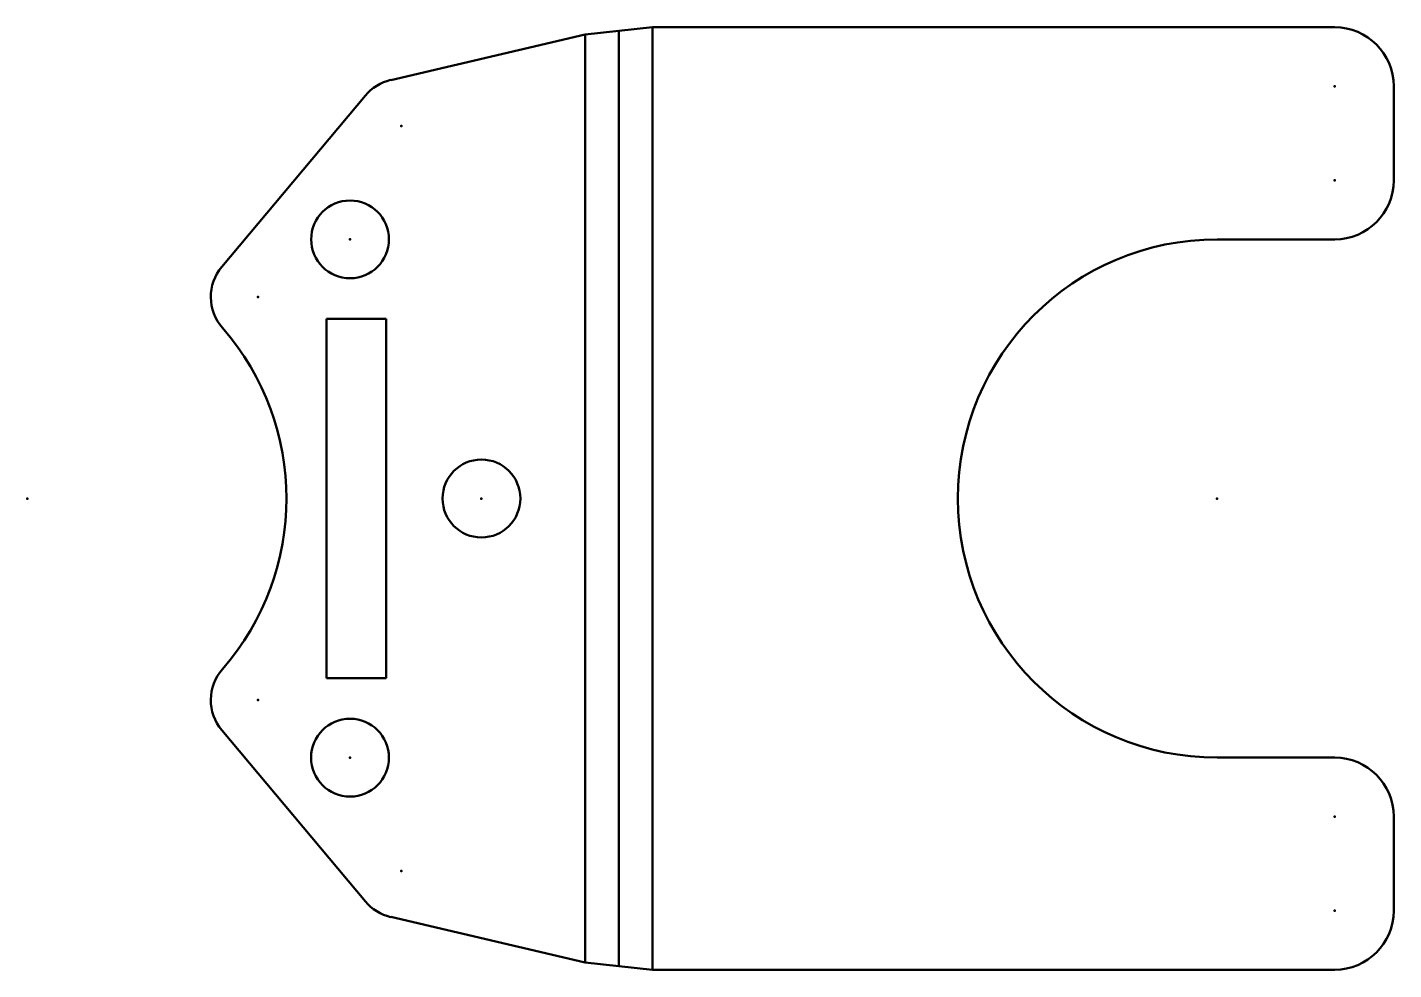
# Model space of a CAD drawing. Header units: millimetres. Extents: x -13.3 to 15.7, y -20 to 0.
import ezdxf

# ---------------------------------------------------------------- set-up
doc = ezdxf.new("R2010")
doc.units = ezdxf.units.MM
for name, color, linetype, lineweight in [('IV_ARC_CENTERS', 7, 'Continuous', 50), ('IV_BEND_DOWN', 7, 'Continuous', 50), ('IV_INTERIOR_PROFILES', 7, 'Continuous', 50), ('IV_OUTER_PROFILE', 7, 'Continuous', 50), ('IV_TANGENT', 7, 'Continuous', 50)]:
    doc.layers.add(name, color=color, linetype=linetype, lineweight=lineweight)

msp = doc.modelspace()

# ---------------------------------------------------------------- linework, layer by layer
at = {"layer": 'IV_ARC_CENTERS'}
for p in [(14.48, -1.25), (-5.333, -2.091), (14.48, -3.25), (-6.424, -4.5), (-8.38, -5.723), (-13.274, -10), (-3.634, -10), (11.98, -10), (-8.38, -14.277), (-6.424, -15.5), (14.48, -16.75), (-5.333, -17.909), (14.48, -18.75)]:
    msp.add_point(p, dxfattribs=at)
at = {"layer": 'IV_BEND_DOWN'}
msp.add_line((-0.718, -19.925), (-0.718, -0.075), dxfattribs=at)
at = {"layer": 'IV_INTERIOR_PROFILES'}
for p, q in [((-6.924, -13.81), (-6.924, -6.19)), ((-6.924, -6.19), (-5.654, -6.19)), ((-5.654, -6.19), (-5.654, -13.81)), ((-5.654, -13.81), (-6.924, -13.81))]:
    msp.add_line(p, q, dxfattribs=at)
for centre, radius in [((-6.424, -4.5), 0.825), ((-3.634, -10), 0.826), ((-6.424, -15.5), 0.826)]:
    msp.add_circle(centre, radius, dxfattribs=at)
at = {"layer": 'IV_OUTER_PROFILE'}
for p, q in [((-1.436, -0.149), (0, 0)), ((0, 0), (14.48, 0)), ((-5.561, -1.118), (-1.436, -0.149)), ((-9.146, -5.08), (-6.099, -1.448)), ((15.73, -1.25), (15.73, -3.25)), ((11.98, -4.5), (14.48, -4.5)), ((-6.099, -18.552), (-9.146, -14.92)), ((14.48, -15.5), (11.98, -15.5)), ((15.73, -16.75), (15.73, -18.75)), ((-1.436, -19.851), (-5.561, -18.882)), ((0, -20), (-1.436, -19.851)), ((14.48, -20), (0, -20))]:
    msp.add_line(p, q, dxfattribs=at)
for centre, radius, start, end in [((14.48, -1.25), 1.25, 0, 90), ((-5.333, -2.091), 1, 103.2143, 140), ((14.48, -3.25), 1.25, 270, 0), ((11.98, -10), 5.5, 90, 270), ((-8.38, -5.723), 1, 140, 221.1501), ((-13.274, -10), 5.5, 318.8499, 41.1501), ((-8.38, -14.277), 1, 138.8499, 220), ((14.48, -16.75), 1.25, 0, 90), ((-5.333, -17.909), 1, 220, 256.7857), ((14.48, -18.75), 1.25, 270, 0)]:
    msp.add_arc(centre, radius, start, end, dxfattribs=at)
at = {"layer": 'IV_TANGENT'}
for p, q in [((0, 0), (0, -20)), ((-1.436, -19.851), (-1.436, -0.149))]:
    msp.add_line(p, q, dxfattribs=at)

doc.saveas('drawing.dxf')
